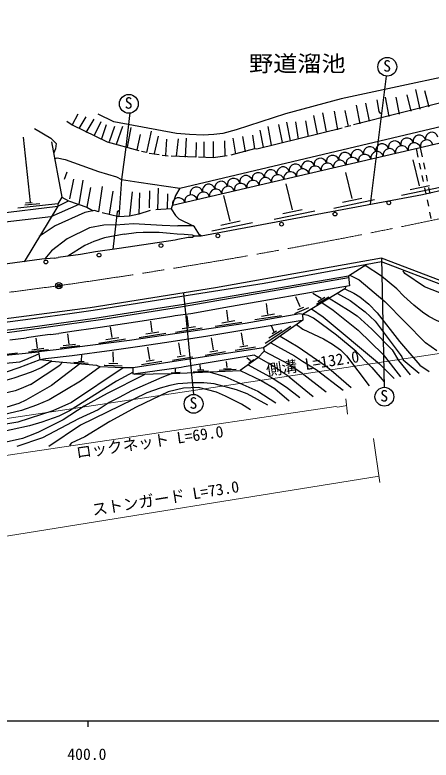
# Model space of a CAD drawing. Units: millimetres, scale not verified. Extents: x 40000 to 680000, y 20000 to 380000.
# Drawn here: x 456364 to 522754, y 198715 to 317629 of the extents above; entities that cross this region are included whole.
import ezdxf
from ezdxf.enums import TextEntityAlignment as Align

# ---------------------------------------------------------------- set-up
doc = ezdxf.new("R2010")
doc.units = ezdxf.units.MM
doc.header["$LTSCALE"] = 1000
doc.header["$PDMODE"] = 32
doc.header["$PDSIZE"] = 500
doc.linetypes.add('CHAIN', pattern=[18.5, 12, -1.5, 3.5, -1.5])
for name, color, linetype, lineweight in [('M-BGD', 7, 'Continuous', 25), ('M-BMK', 2, 'CHAIN', 13), ('M-BMK-HTXT', 7, 'Continuous', 13), ('M-BMK-SRVR', 3, 'Continuous', 25), ('M-STR-HTXT', 7, 'Continuous', 13), ('M-TTL-BAND', 7, 'Continuous', 25)]:
    doc.layers.add(name, color=color, linetype=linetype, lineweight=lineweight)
doc.styles.add('ＭＳ ゴシック', font='')
doc.styles.get('ＭＳ ゴシック').set_extended_font_data('MS Gothic')

msp = doc.modelspace()

# ---------------------------------------------------------------- linework, layer by layer
at = {"layer": 'M-BGD'}
for p, q in [((515601, 307862), (513028, 287423)), ((482669, 289998), (549217, 305746)), ((520261, 305746), (520938, 302613)), ((531860, 305492), (510355, 300073)), ((515435, 304476), (516027, 301428)), ((517128, 304476), (517636, 301766)), ((518906, 304899), (519499, 302274)), ((521700, 305576), (522377, 302952)), ((552721, 303834), (481483, 287223)), ((512302, 303544), (512895, 300666)), ((507307, 302274), (507815, 299311)), ((509000, 302359), (509508, 299819)), ((510778, 303206), (511371, 300242)), ((466413, 301766), (465481, 300073)), ((467683, 301343), (466582, 299480)), ((468953, 301004), (467683, 298888)), ((504005, 301597), (504597, 298634)), ((505444, 302020), (506037, 298972)), ((470053, 300581), (468953, 298295)), ((470900, 300073), (470138, 297702)), ((472255, 299819), (471408, 297364)), ((473525, 299819), (472509, 296940)), ((496723, 299819), (497231, 296856)), ((498417, 300158), (499009, 297279)), ((499687, 300496), (500279, 297533)), ((501126, 300581), (501549, 297787)), ((502735, 300750), (503158, 298210)), ((509931, 299904), (509000, 299734)), ((474879, 299650), (474268, 296511)), ((476319, 298549), (475811, 296094)), ((495453, 299226), (495961, 296517)), ((457692, 298126), (458793, 287712)), ((462179, 297364), (463873, 288558)), ((479197, 298295), (478605, 295501)), ((480552, 297787), (480383, 295247)), ((482415, 297872), (482076, 295078)), ((483685, 297956), (483515, 294908)), ((486479, 297364), (486479, 294908)), ((488003, 297448), (488003, 294824)), ((489781, 297533), (489865, 295162)), ((491135, 297956), (491559, 295416)), ((492659, 298210), (493083, 295755)), ((494268, 298464), (494607, 296263)), ((520375, 296291), (520660, 294946)), ((521015, 296440), (521322, 294991)), ((477758, 295586), (479367, 295332)), ((479875, 295247), (480806, 295162)), ((521361, 288982), (550825, 295755)), ((520923, 290364), (519918, 294510)), ((520868, 293968), (521075, 292990)), ((521529, 294013), (521737, 293035)), ((464635, 292538), (464211, 291352)), ((465735, 291437), (465058, 288304)), ((510157, 288328), (509152, 292473)), ((521283, 292011), (521490, 291033)), ((521944, 292057), (522151, 291078)), ((476149, 290929), (482669, 289998)), ((500628, 286545), (499624, 290691)), ((518019, 288848), (524484, 290200)), ((519407, 289762), (522493, 290419)), ((468445, 290082), (467852, 286950)), ((472001, 289490), (471408, 285849)), ((475049, 289405), (474625, 285510)), ((476234, 289236), (476149, 285849)), ((477843, 289574), (477758, 286865)), ((479197, 289998), (479113, 286526)), ((480721, 289066), (480637, 286611)), ((486055, 282378), (521361, 288982)), ((521698, 290055), (521905, 289077)), ((522359, 290100), (522566, 289122)), ((463195, 287119), (464889, 287966)), ((490705, 284689), (489700, 288835)), ((507253, 286812), (513718, 288163)), ((508641, 287725), (511727, 288382)), ((522113, 288098), (522320, 287120)), ((437372, 283986), (463195, 287119)), ((463195, 287458), (456845, 286780)), ((460317, 287458), (457946, 287288)), ((458031, 287627), (459131, 287712)), ((481314, 286696), (478859, 286526)), ((499112, 285943), (502199, 286600)), ((497724, 285029), (504190, 286381)), ((522527, 286142), (522735, 285164)), ((472424, 284156), (475303, 284325)), ((475303, 284325), (479875, 284071)), ((487801, 283173), (494266, 284525)), ((489189, 284086), (492276, 284744)), ((479875, 284071), (482330, 283986)), ((473779, 282632), (475726, 282886)), ((475726, 282886), (476827, 282970)), ((476827, 282970), (479367, 282970)), ((479367, 282970), (481145, 282801)), ((481145, 282801), (482245, 282716)), ((482245, 282716), (483346, 282632)), ((478012, 281108), (473017, 280346)), ((481907, 281700), (478012, 281108)), ((482330, 281785), (481907, 281700)), ((460655, 278652), (453967, 277721)), ((462603, 278822), (460655, 278652)), ((462603, 278822), (463280, 278906)), ((466836, 279414), (463280, 278906)), ((514842, 278822), (515265, 258163)), ((496131, 274758), (468868, 270440)), ((509593, 275689), (483092, 271032)), ((463195, 274419), (463365, 274419)), ((483261, 273234), (484870, 257062)), ((501843, 271039), (501161, 272646)), ((505236, 272393), (503884, 273162)), ((504456, 271462), (506453, 272663)), ((504685, 271878), (505798, 272564)), ((483007, 271371), (479875, 270863)), ((496714, 269889), (496479, 271593)), ((468868, 270440), (465143, 269932)), ((487664, 270524), (484447, 269932)), ((489696, 270863), (487664, 270524)), ((490385, 268818), (490150, 270523)), ((501023, 270000), (503271, 270917)), ((501494, 270641), (502468, 271015)), ((459639, 269170), (452527, 268238)), ((465143, 269932), (459639, 269170)), ((476657, 268746), (469969, 267730)), ((481399, 269508), (476657, 268746)), ((481907, 269593), (481399, 269508)), ((484447, 269932), (481907, 269593)), ((484068, 267891), (483832, 269596)), ((502206, 268841), (487156, 266376)), ((489379, 268510), (491465, 268843)), ((494620, 269020), (498890, 269669)), ((495708, 269580), (497794, 269913)), ((468868, 267561), (465820, 267138)), ((469969, 267730), (468868, 267561)), ((471855, 266140), (471619, 267844)), ((478258, 267038), (478023, 268743)), ((481973, 267022), (486243, 267672)), ((483061, 267583), (485147, 267915)), ((488291, 267950), (492561, 268599)), ((500364, 267900), (496300, 265190)), ((497231, 268069), (497739, 266968)), ((460740, 266460), (458200, 266122)), ((462010, 266630), (460740, 266460)), ((462010, 266630), (463365, 266799)), ((465820, 267138), (463365, 266799)), ((464997, 265106), (464794, 266721)), ((476164, 266170), (480434, 266819)), ((477252, 266730), (479338, 267063)), ((487156, 266376), (481314, 265444)), ((492827, 264937), (492486, 266886)), ((498925, 267307), (496893, 266037)), ((498078, 267138), (497401, 266714)), ((455575, 265783), (458200, 266122)), ((459959, 264449), (459756, 266064)), ((469761, 265271), (474030, 265921)), ((470848, 265831), (472934, 266164)), ((481314, 265444), (476657, 264767)), ((482837, 263372), (482496, 265320)), ((488055, 264172), (487714, 266120)), ((497188, 265316), (500957, 263243)), ((458522, 263856), (461704, 264230)), ((459050, 264205), (460981, 264433)), ((463560, 264513), (466742, 264886)), ((464088, 264862), (466020, 265089)), ((471831, 264090), (465481, 263243)), ((476657, 264767), (471831, 264090)), ((477898, 262652), (477557, 264600)), ((487471, 263880), (488737, 264099)), ((491512, 264109), (494751, 264657)), ((492242, 264645), (493509, 264864)), ((496104, 263992), (495115, 262904)), ((496046, 264513), (496104, 263992)), ((496104, 263992), (499941, 261973)), ((516535, 264174), (517551, 262481)), ((453592, 263351), (456774, 263725)), ((460134, 263868), (460317, 262566)), ((466990, 262444), (467050, 263359)), ((472092, 262233), (472060, 263856)), ((481522, 262544), (484761, 263092)), ((482252, 263080), (483519, 263299)), ((486740, 263344), (489979, 263892)), ((495115, 262904), (492321, 260872)), ((493968, 262405), (493351, 262919)), ((500957, 263243), (502227, 262396)), ((462264, 262396), (469376, 261719)), ((465767, 262239), (468057, 262077)), ((466530, 262369), (467391, 262342)), ((469376, 261719), (469969, 261465)), ((470599, 261754), (470696, 261754)), ((470696, 261754), (473488, 261648)), ((471321, 262070), (472782, 262005)), ((476583, 261824), (479822, 262372)), ((477314, 262360), (478580, 262579)), ((485964, 261115), (485899, 261780)), ((490207, 261344), (490097, 262318)), ((494460, 262610), (493681, 262075)), ((499941, 261973), (501973, 260618)), ((514503, 261973), (516874, 259602)), ((517551, 262481), (519414, 260195)), ((469969, 261465), (466836, 259179)), ((472339, 261380), (469969, 261465)), ((473609, 261296), (472339, 261380)), ((481312, 260498), (482719, 260595)), ((482000, 260633), (481967, 261125)), ((484811, 260693), (487246, 260831)), ((485501, 260969), (486507, 261009)), ((488965, 260918), (491656, 261100)), ((489659, 261161), (490877, 261222)), ((501973, 260618), (506037, 257486)), ((479790, 259772), (474964, 257655)), ((475372, 260299), (481474, 260403)), ((481474, 260403), (479790, 259772)), ((500110, 259856), (503920, 256724)), ((466836, 259179), (461841, 256216)), ((474964, 257655), (473017, 256554)), ((461841, 256216), (459809, 255369)), ((457438, 254522), (450224, 252774)), ((459809, 255369), (457438, 254522))]:
    msp.add_line(p, q, dxfattribs=at)
for points in [[(557095, 317629), (549725, 315144), (545407, 313789), (534739, 309894), (508407, 304222), (499517, 301851), (491643, 299311), (489527, 298718), (488087, 298549), (486394, 298464), (484193, 298549), (482161, 298718), (472170, 300581), (469630, 301766)], [(514080, 304052), (514419, 302190), (514673, 301851)], [(474710, 302020), (474033, 296517), (473355, 291352), (472932, 285426)], [(464635, 300666), (465481, 300073), (471069, 297364), (476149, 296009)], [(459470, 299480), (462095, 297956), (462941, 297110), (462857, 296263), (462518, 295501)], [(478097, 299057), (477335, 295670), (476573, 295840)], [(508577, 299565), (494945, 296178), (494607, 296263), (490797, 295247)], [(485293, 297279), (485209, 294908), (481314, 295078)], [(490204, 295162), (488003, 294824), (485632, 294908)], [(462687, 294654), (463111, 294824), (464381, 294570), (469715, 292622), (472593, 291776), (473355, 291352), (476149, 290929)], [(467175, 291268), (466582, 287373), (462095, 285426), (449733, 283986), (430853, 282039)], [(470307, 290252), (469715, 286188), (469037, 286442), (467513, 286103), (462772, 283986), (460232, 282293)], [(482669, 289998), (481991, 288812), (481314, 286696), (481991, 285595), (482499, 285087), (484785, 283986)], [(563764, 289845), (548285, 286188), (525341, 274842), (514842, 278822), (488341, 274080)], [(563898, 289287), (548370, 285510), (525425, 274165), (514842, 278229), (496131, 274758)], [(463873, 288558), (463195, 287458), (463195, 287119), (457861, 278229)], [(463873, 288558), (464889, 287966), (467852, 286950), (468868, 286357)], [(477927, 286442), (476149, 285849), (474625, 285510), (472932, 285426), (470307, 286018)], [(472932, 286357), (472678, 286188), (472001, 280176)], [(472424, 284156), (470561, 284071), (468275, 283648), (464719, 281870), (462179, 280007), (461160, 278696)], [(486055, 282378), (485801, 282547), (485039, 283817), (484785, 283986), (482330, 283986)], [(473779, 282632), (470646, 282039), (468953, 281446), (467513, 280854), (464787, 279122)], [(485039, 282378), (484701, 282124), (484023, 282124), (482330, 281785)], [(483346, 282632), (484616, 282547), (485039, 282378), (486055, 282378)], [(558091, 282160), (556921, 280854), (554889, 279414), (552857, 278314), (550571, 277213), (548116, 276197), (544729, 274927), (542443, 274165), (539734, 273403), (536686, 272726), (533299, 272218), (531267, 272048), (526611, 272302), (521700, 274250), (518567, 276366), (518313, 276790)], [(560347, 280994), (559207, 279668), (556413, 277890), (552942, 275858), (548709, 273742), (542528, 271456), (536686, 269508), (533723, 268662), (530675, 267984), (529489, 267815), (525425, 268154), (523732, 268831), (522377, 269508), (521361, 270186), (520007, 271286), (518398, 272726), (517297, 273911), (514842, 275943), (512253, 277636)], [(473017, 280346), (469207, 279838), (466836, 279414)], [(512503, 277795), (509593, 275943), (483007, 271371)], [(509593, 275943), (509762, 274419), (489696, 270863)], [(509816, 276085), (511286, 275350), (515350, 271879)], [(488341, 274080), (468360, 270863), (444315, 267730)], [(509205, 274320), (509000, 273911), (502227, 269847), (502311, 268916), (496046, 264513), (483854, 262650), (475218, 261296), (473609, 261296)], [(509000, 273911), (510439, 273234), (511371, 272641), (512810, 271456), (514165, 270101), (517721, 265529)], [(506519, 272423), (509593, 270524), (510947, 269593), (513318, 267476), (516535, 264174)], [(507803, 273193), (509847, 272048), (512217, 270270), (513826, 268746), (517805, 263412), (518071, 263048)], [(505346, 271719), (507137, 270524), (511117, 267307), (515096, 263412), (517890, 259856)], [(523647, 264005), (521869, 265275), (515350, 271879)], [(483092, 271032), (470392, 269000), (458285, 267307), (451088, 266376), (438811, 265021), (438134, 265106), (435001, 263158), (431445, 259518)], [(479875, 270863), (469122, 269170), (458793, 267730), (438727, 265360), (438388, 265106), (438388, 263836), (440335, 262227), (440674, 262058), (441182, 261973), (460136, 263852)], [(503673, 270715), (505529, 269424), (514503, 261973)], [(512895, 261804), (510778, 263920), (507645, 266545), (504005, 269254), (503158, 269678), (501803, 269932), (493083, 268408), (474625, 265698)], [(501305, 268208), (502311, 267476), (505613, 265952), (507053, 265106), (508323, 264174), (509254, 263243), (512895, 258417)], [(498671, 266376), (501549, 264682), (506037, 261550)], [(474625, 265698), (462941, 264174), (460134, 263868)], [(517721, 265529), (520938, 261719), (522462, 260703)], [(460147, 263497), (458031, 262566), (457099, 262227), (447786, 261296), (443976, 260534), (443045, 260280), (440589, 259094), (438388, 257316), (437457, 256470), (435933, 254776), (434832, 253422), (433477, 251474), (432546, 249781), (431191, 247072), (429583, 244870), (429244, 244701)], [(465481, 263243), (461248, 262735), (460317, 262566)], [(500110, 259856), (497231, 261804), (494522, 263328), (483346, 261465), (482875, 261370), (475218, 260280), (475218, 261296)], [(518071, 263048), (518313, 262566), (520853, 260449)], [(466696, 261974), (462179, 258502), (458115, 256131), (457015, 255623), (455067, 255030), (452104, 254353), (446431, 253506), (443976, 252914), (442621, 252321), (440843, 251136), (439404, 249527), (437372, 246394)], [(462264, 262396), (460571, 261296), (458962, 260618), (456168, 259687), (453882, 259010), (447363, 258248), (445415, 257994), (443891, 257655), (442875, 257316), (441690, 256724), (441013, 256300), (437965, 252998)], [(462264, 262396), (460317, 262566), (457015, 261296), (454983, 260618), (453120, 260195), (451681, 260110), (445161, 259348), (441605, 258417), (439997, 257570), (439489, 257232), (438303, 255792)], [(458877, 258671), (463553, 261725), (463977, 262233)], [(493591, 261804), (497570, 259602), (499687, 258248), (501803, 256554)], [(502227, 262396), (504428, 261042), (508746, 257740)], [(512895, 261804), (513318, 261380), (515265, 259094)], [(473609, 261296), (465397, 255792), (462433, 254438), (456845, 252660), (452951, 251982), (452358, 251728), (450834, 251644), (445669, 250458), (443722, 249696), (442198, 248511), (441097, 246987)], [(475218, 260601), (472593, 259179), (465058, 254438), (463365, 253591), (460655, 252660), (458708, 252067), (452781, 250797), (448717, 250204), (446770, 249612), (445415, 248934), (443383, 247241)], [(481474, 260403), (492321, 260872), (495623, 259264), (497824, 257994), (500110, 256046)], [(487345, 260657), (489865, 259941), (495115, 257570), (497993, 255708)], [(506037, 261550), (506799, 260957), (510016, 258163)], [(477210, 260331), (476996, 260195), (471069, 257232), (467429, 255200), (464042, 252998), (460147, 251051), (459470, 250797)], [(458877, 258671), (457353, 257994), (456422, 257655), (453882, 257062), (451935, 256724), (447363, 256131), (446093, 255877), (442875, 254776), (440589, 253337), (439658, 252575), (438219, 250966), (437033, 249188), (435509, 246310)], [(496723, 255369), (493421, 257147), (491728, 257824), (488172, 258756), (486479, 258925), (484701, 258925), (482330, 258756), (481060, 258502), (479536, 258078), (477419, 257316), (466836, 252152), (461756, 248765)], [(493929, 254607), (492490, 255538), (489950, 256808), (488511, 257401), (485632, 258163), (483261, 258078), (480806, 257486), (475726, 255030), (471493, 252744), (467513, 250289), (465312, 249273), (465058, 248934)], [(473017, 256554), (471408, 255792), (469630, 254607), (466497, 253168), (460740, 250120), (456676, 248765)], [(459470, 250797), (457576, 250015), (454983, 249442)]]:
    msp.add_lwpolyline(points, dxfattribs=at)
for centre, radius in [((515771, 309352), 1500), ((474533, 303443), 1500), ((515998, 287637), 300), ((507426, 285852), 300), ((498901, 284235), 300), ((488746, 282376), 300), ((479660, 280816), 300), ((469780, 279301), 300), ((461311, 278208), 300), ((515305, 256707), 1500), ((484870, 255562), 1500)]:
    msp.add_circle(centre, radius, dxfattribs=at)
for centre, radius, start, end in [((522858, 297893), 1014, 13.91842, 192.30116), ((516932, 296513), 1014, 13.91842, 192.30116), ((518907, 296973), 1014, 13.91842, 192.30116), ((520883, 297433), 1014, 13.91842, 192.30116), ((522053, 296666), 1016, 14.03301, 192.21754), ((511005, 295133), 1014, 13.91842, 192.30116), ((512980, 295593), 1014, 13.91842, 192.30116), ((514956, 296053), 1014, 13.91842, 192.30116), ((516116, 295282), 1016, 14.03301, 192.21754), ((518095, 295743), 1016, 14.03301, 192.21754), ((520074, 296205), 1016, 14.03301, 192.21754), ((507054, 294212), 1014, 13.91842, 192.30116), ((509029, 294672), 1014, 13.91842, 192.30116), ((510180, 293897), 1016, 14.03301, 192.21754), ((512159, 294359), 1016, 14.03301, 192.21754), ((514137, 294820), 1016, 14.03301, 192.21754), ((501127, 292832), 1014, 13.91842, 192.30116), ((503103, 293292), 1014, 13.91842, 192.30116), ((505078, 293752), 1014, 13.91842, 192.30116), ((506222, 292975), 1016, 14.03301, 192.21754), ((508201, 293436), 1016, 14.03301, 192.21754), ((497176, 291912), 1014, 13.91842, 192.30116), ((499152, 292372), 1014, 13.91842, 192.30116), ((500285, 291590), 1016, 14.03301, 192.21754), ((502264, 292052), 1016, 14.03301, 192.21754), ((504243, 292513), 1016, 14.03301, 192.21754), ((491249, 290532), 1014, 13.91842, 192.30116), ((493225, 290992), 1014, 13.91842, 192.30116), ((495200, 291452), 1014, 13.91842, 192.30116), ((496328, 290668), 1016, 14.03301, 192.21754), ((498307, 291129), 1016, 14.03301, 192.21754), ((485323, 289151), 1014, 13.91842, 192.30116), ((487298, 289612), 1014, 13.91842, 192.30116), ((489274, 290072), 1014, 13.91842, 192.30116), ((490391, 289283), 1016, 14.03301, 192.21754), ((492370, 289745), 1016, 14.03301, 192.21754), ((494349, 290206), 1016, 14.03301, 192.21754), ((486433, 288360), 1016, 14.03301, 192.21754), ((488412, 288822), 1016, 14.03301, 192.21754), ((482476, 287438), 1016, 14.03301, 192.21754), ((484455, 287899), 1016, 14.03301, 192.21754)]:
    msp.add_arc(centre, radius, start, end, dxfattribs=at)
at = {"layer": 'M-BMK'}
for centre, radius, start, end in [((335027, 1182834), 917436, 278.04133, 283.59365), ((339651, 1178291), 912299, 271.48743, 277.79372)]:
    msp.add_arc(centre, radius, start, end, dxfattribs=at)
at = {"layer": 'M-BMK-HTXT'}
for p, q in [((438175, 250715), (568467, 270249)), ((443467, 232612), (514445, 243999))]:
    msp.add_line(p, q, dxfattribs=at)
at = {"layer": 'M-BMK-SRVR'}
msp.add_circle((463365, 274419), 500, dxfattribs=at)
msp.add_point((463365, 274419), dxfattribs=at)
at = {"layer": 'M-STR-HTXT'}
for p, q in [((509169, 256385), (509423, 253930)), ((513572, 250035), (514588, 243008))]:
    msp.add_line(p, q, dxfattribs=at)
msp.add_lwpolyline([(509339, 255284), (507899, 255030), (507561, 255115), (440166, 245124)], dxfattribs=at)
at = {"layer": 'M-TTL-BAND'}
for p, q in [((40000, 205000), (579000, 205000)), ((468000, 205000), (468000, 204000))]:
    msp.add_line(p, q, dxfattribs=at)

# ---------------------------------------------------------------- texts
at = {"layer": 'M-BGD', "style": 'ＭＳ ゴシック', "width": 1.1}
msp.add_text('野道溜池', height=2566, dxfattribs=at).set_placement((493716, 307817), align=Align.BOTTOM_LEFT)
at = {"layer": 'M-BGD', "style": 'ＭＳ ゴシック'}
for p in [(515112, 308024), (473875, 302114), (514647, 255378), (484212, 254234)]:
    msp.add_text('S', height=1833, dxfattribs=at).set_placement(p, align=Align.BOTTOM_LEFT)
at = {"layer": 'M-BMK-HTXT', "style": 'ＭＳ ゴシック'}
for s, rotation, p in [('側溝 L=132.0', 8.55, (496666, 259473)), ('ロックネット L=69.0', 8.267, (466329, 246330)), ('ストンガード L=73.0', 9.114, (468904, 237198))]:
    msp.add_text(s, height=1833, rotation=rotation, dxfattribs=at).set_placement(p, align=Align.BOTTOM_LEFT)
at = {"layer": 'M-TTL-BAND', "style": 'ＭＳ ゴシック'}
msp.add_text('400.0', height=1833, dxfattribs=at).set_placement((467844, 198195), align=Align.BOTTOM_CENTER)

doc.saveas('drawing.dxf')
